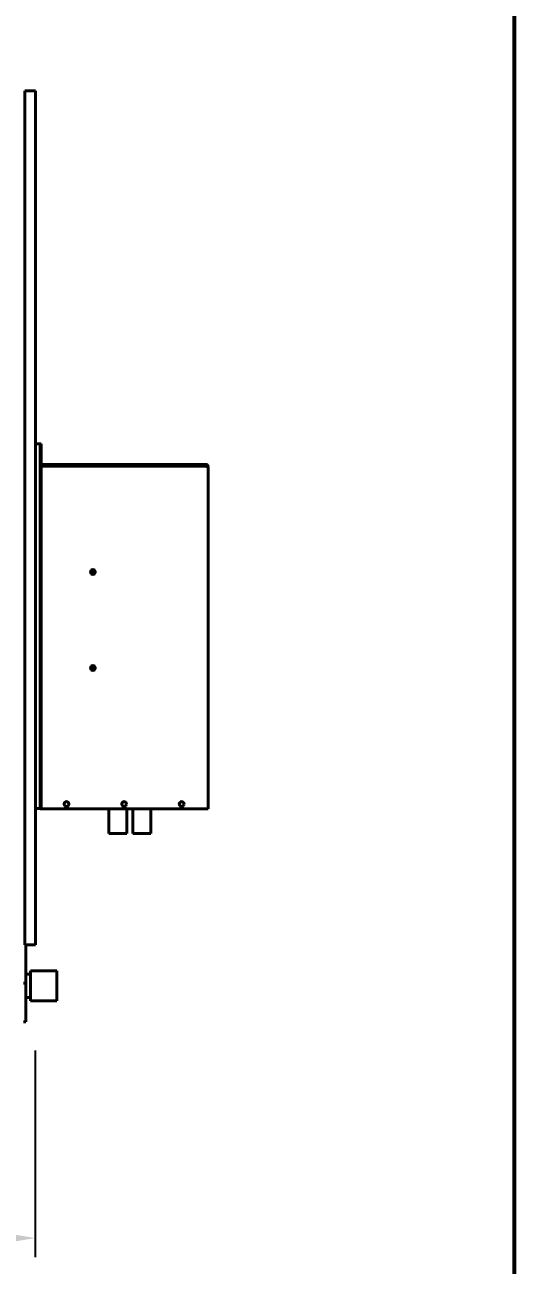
# Model space of a CAD drawing. Header units: millimetres. Extents: x 4969 to 37601, y -771 to 6478.
# Drawn here: x 24772 to 25797, y 1269 to 3854 of the extents above; entities that cross this region are included whole.
import ezdxf
from ezdxf.enums import TextEntityAlignment as Align

# ---------------------------------------------------------------- set-up
doc = ezdxf.new("R2010")
doc.units = ezdxf.units.MM
doc.header["$LTSCALE"] = 7
doc.header["$MEASUREMENT"] = 0
doc.layers.get('0').update_dxf_attribs({"linetype": 'CONTINUOUS'})
doc.layers.get('Defpoints').update_dxf_attribs({"linetype": 'CONTINUOUS'})
doc.layers.add('FORMAT-1', color=7, linetype='CONTINUOUS')
doc.layers.add('가시적인 것(ISO)', color=3, linetype='CONTINUOUS', lineweight=40)
doc.layers.add('가시적인 좁은 것(ISO)', color=3, linetype='CONTINUOUS', lineweight=35)
doc.styles.add('HAN', font='')
doc.styles.get("Standard").update_dxf_attribs({"font": 'ISOCP'})
doc.styles.get('HAN').set_extended_font_data('GulimChe')
doc.dimstyles.new('PS-20', dxfattribs={"dimscale": 20, "dimtxt": 3.2, "dimasz": 2.5, "dimexe": 2, "dimexo": 2.5, "dimgap": 2, "dimtad": 1, "dimtoh": 1, "dimrnd": 0.05, "dimzin": 12, "dimdsep": 46, "dimtxsty": 'Standard', "dimcen": 0, "dimclrt": 2, "dimazin": 3, "dimtfac": 1, "dimtofl": 0, "dimtmove": 0, "dimatfit": 3, "dimfxl": 0, "dimtolj": 1, "dimtzin": 0, "dimarcsym": 0})

# ---------------------------------------------------------------- blocks, each defined once
blk = doc.blocks.new('*D205')
at = {"color": 0, "lineweight": -2}
for p, q in [((23344.2, 1886.7), (23344.2, 1285.8)), ((24794.2, 1716.7), (24794.2, 1285.8)), ((23394.2, 1325.8), (24744.2, 1325.8))]:
    blk.add_line(p, q, dxfattribs=at)
at = {"color": 0}
for points in [[(23394.2, 1334.2), (23394.2, 1317.5), (23344.2, 1325.8)], [(24744.2, 1334.2), (24744.2, 1317.5), (24794.2, 1325.8)]]:
    blk.add_solid(points, dxfattribs=at)
at = {"layer": 'Defpoints', "color": 0}
for p in [(23344.2, 1936.7), (24794.2, 1766.7), (24794.2, 1325.8)]:
    blk.add_point(p, dxfattribs=at)
at = {"color": 2, "insert": (24069.2, 1397.8), "char_height": 64, "attachment_point": 5}
blk.add_mtext('\\A1;1450', dxfattribs=at)
blk = doc.blocks.new('format-a1')
at = {"layer": 'FORMAT-1', "color": 7, "const_width": 0.7}
blk.add_lwpolyline([(26, 10), (26, 592), (854, 592), (854, 10)], close=True, dxfattribs=at)
at = {"style": 'HAN'}
for tag, height, p in [('MODEL-NAME', 4.5, (811.39, 49.79)), ('SCALE', 4.05, (713.46, 41.94)), ('PART-NAME', 4.5, (811.39, 41.94)), ('DWG-NO', 4.5, (811.39, 34.02)), ('DRA-BY', 4.5, (623.33, 31.66)), ('CH-BY', 4.5, (648.06, 31.66)), ('APP-BY', 4.5, (672.8, 31.66)), ('관련업체명', 4.5, (733.83, 16.64)), ('DRA-DATE', 3.75, (623.33, 13.71)), ('CH-DATE', 3.75, (648.06, 13.71)), ('APP-DATE', 3.75, (672.8, 13.71))]:
    blk.add_attdef(tag, text='', height=height, dxfattribs=at).set_placement(p, align=Align.MIDDLE_CENTER)

msp = doc.modelspace()

# ---------------------------------------------------------------- linework, layer by layer
at = {"layer": '가시적인 것(ISO)'}
for p, q in [((24772.245, 1936.667), (24772.245, 3716.667)), ((24772.245, 3716.667), (24794.245, 3716.667)), ((24794.245, 3716.667), (24794.245, 1936.667)), ((24794.245, 2980.667), (24804.245, 2980.667)), ((24804.245, 2980.667), (24804.245, 2220.667)), ((24806.245, 2980.667), (24804.245, 2980.667)), ((24804.245, 2979.253), (24804.245, 2220.167)), ((24806.245, 2979.253), (24804.245, 2979.253)), ((24806.245, 2979.253), (24806.245, 2980.667)), ((24806.245, 2979.253), (24806.245, 2220.167)), ((25150.245, 2937.667), (24808.245, 2937.667)), ((25150.245, 2935.667), (24808.245, 2935.667)), ((24808.245, 2934.253), (25150.245, 2934.253)), ((25150.245, 2935.667), (25150.245, 2937.667)), ((25150.245, 2934.253), (25150.245, 2933.667)), ((25154.245, 2933.667), (25150.245, 2933.667)), ((25154.245, 2933.667), (25154.245, 2220.167)), ((24794.245, 2220.667), (24804.245, 2220.667)), ((24806.245, 2220.167), (24804.245, 2220.167)), ((24806.245, 2220.167), (24808.245, 2220.167)), ((25150.245, 2220.167), (24808.245, 2220.167)), ((24947.595, 2168.667), (24947.595, 2220.167)), ((24984.895, 2168.667), (24984.895, 2220.167)), ((24997.595, 2168.667), (24997.595, 2220.167)), ((25034.895, 2168.667), (25034.895, 2220.167)), ((25150.245, 2220.167), (25154.245, 2220.167)), ((24947.595, 2168.667), (24984.895, 2168.667)), ((24997.595, 2168.667), (25034.895, 2168.667)), ((24772.245, 1936.667), (24794.245, 1936.667)), ((24774.245, 1936.667), (24774.245, 1856.667)), ((24774.245, 1875.567), (24784.245, 1875.567)), ((24784.245, 1882.767), (24784.245, 1819.767)), ((24784.245, 1882.767), (24839.245, 1882.767)), ((24839.245, 1819.767), (24839.245, 1882.767)), ((24774.245, 1856.667), (24769.245, 1856.667)), ((24769.245, 1856.667), (24774.245, 1856.667)), ((24774.245, 1856.667), (24774.245, 1776.667)), ((24774.245, 1826.967), (24784.245, 1826.967)), ((24784.245, 1819.767), (24839.245, 1819.767)), ((24774.245, 1776.667), (24769.245, 1776.667))]:
    msp.add_line(p, q, dxfattribs=at)
for centre, radius in [((24914.245, 2713.667), 5), ((24914.245, 2713.667), 3.324), ((24914.245, 2513.667), 5), ((24914.245, 2513.667), 3.324), ((24859.245, 2230.167), 5), ((24979.245, 2230.167), 5), ((25099.245, 2230.167), 5)]:
    msp.add_circle(centre, radius, dxfattribs=at)
for centre, radius, start, end in [((24808.245, 2939.667), 4, 245.443405, 270), ((25150.245, 2933.667), 4, 0, 90), ((25150.245, 2933.667), 2, 0, 90)]:
    msp.add_arc(centre, radius, start, end, dxfattribs=at)
for points in [[(24806.245, 2939.667), (24806.245, 2939.007), (24806.596, 2938.357), (24807.148, 2937.995), (24807.471, 2937.782), (24807.858, 2937.667), (24808.245, 2937.667)], [(24806.245, 2938.253), (24806.245, 2936.933), (24806.596, 2935.633), (24807.148, 2934.908), (24807.471, 2934.484), (24807.858, 2934.253), (24808.245, 2934.253)]]:
    msp.add_open_spline(points, degree=3, knots=[-1.57079633, -1.57079633, -1.57079633, -1.57079633, -0.58072555, -0.58072555, -0.58072555, 0, 0, 0, 0], dxfattribs=at)
at = {"layer": '가시적인 좁은 것(ISO)'}
for centre, start, end in [((24914.245, 2713.667), 10, 280), ((24914.245, 2513.667), 80, 350)]:
    msp.add_arc(centre, 4, start, end, dxfattribs=at)

# ---------------------------------------------------------------- block references
at = {"xscale": 12, "yscale": 12, "zscale": 12}
msp.add_blockref('format-a1', (15544.635, -746.069), dxfattribs=at)

# ---------------------------------------------------------------- dimensions: what is measured, and where the dimension line sits
dim = msp.add_linear_dim(base=(24794.245, 1325.822), p1=(23344.245, 1936.667), p2=(24794.245, 1766.667), dimstyle='PS-20')
dim.commit()
dim.dimension.update_dxf_attribs({"geometry": '*D205', "text_midpoint": (24069.245, 1397.822)})

doc.saveas('drawing.dxf')
